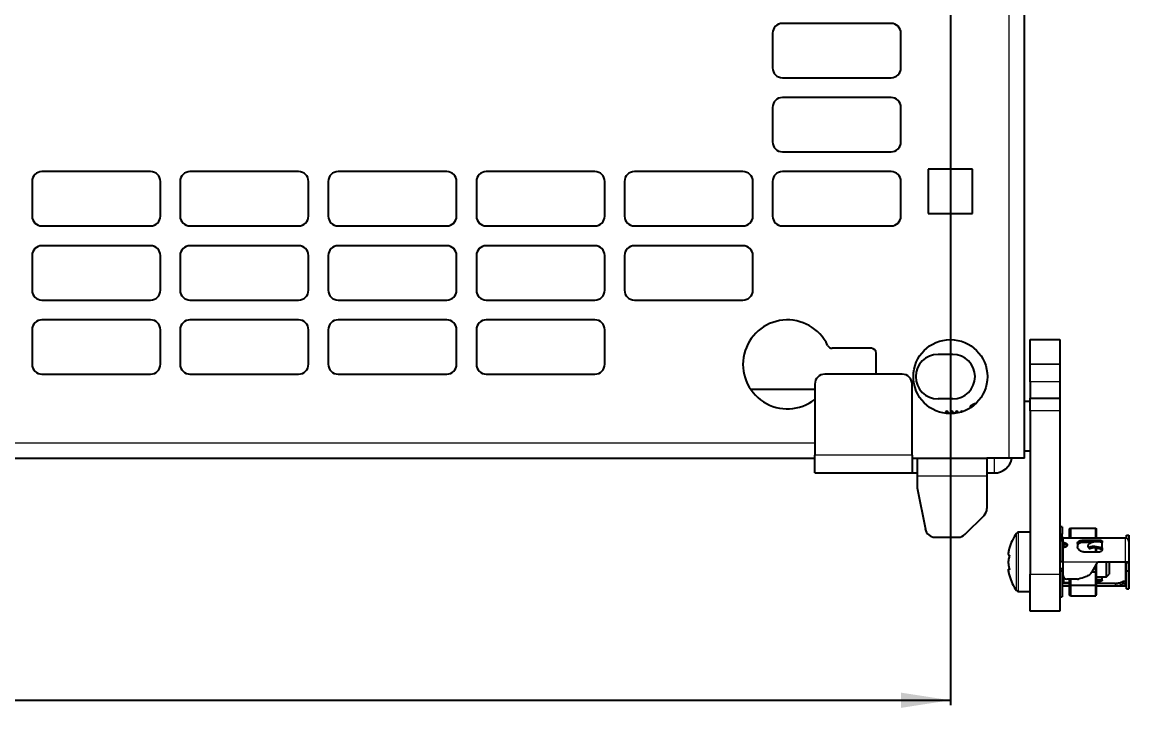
# Model space of a CAD drawing. Header units: millimetres. Extents: x -815 to 1480, y 650 to 1898.
# Drawn here: x -27.1 to 197.1, y 807.9 to 946.7 of the extents above; entities that cross this region are included whole.
import ezdxf

# ---------------------------------------------------------------- set-up
doc = ezdxf.new("R2010")
doc.units = ezdxf.units.MM
doc.layers.add('FORMAT', color=7, linetype='Continuous')
doc.styles.add('SLDTEXTSTYLE0', font='TXT', dxfattribs={"width": 0.75})
doc.dimstyles.new('SLDDIMSTYLE0', dxfattribs={"dimtxt": 20, "dimasz": 10, "dimexe": 0, "dimexo": 0.0625, "dimgap": 5, "dimtad": 2, "dimdec": 1, "dimrnd": 1e-09, "dimzin": 12, "dimdsep": 46, "dimtxsty": 'SLDTEXTSTYLE0', "dimsah": 1, "dimcen": 0.09, "dimadec": 0, "dimazin": 3, "dimtfac": 1, "dimtofl": 0, "dimtmove": 0, "dimatfit": 3, "dimfxl": 0, "dimfrac": 2, "dimtolj": 1, "dimtzin": 12, "dimarcsym": 0})

# ---------------------------------------------------------------- blocks, each defined once
blk = doc.blocks.new('_D_4')
at = {"layer": 'FORMAT'}
for p, q in [((-695.06, 1299.89), (-695.06, 808.4)), ((160.94, 1299.89), (160.94, 808.4)), ((-695.06, 809.4), (160.94, 809.4))]:
    blk.add_line(p, q, dxfattribs=at)
for points in [[(-695.06, 809.4), (-685.06, 807.86), (-685.06, 810.94)], [(160.94, 809.4), (150.94, 810.94), (150.94, 807.86)]]:
    blk.add_solid(points, dxfattribs=at)
at = {"layer": 'FORMAT', "insert": (-289.22, 835.18), "char_height": 20, "attachment_point": 1, "style": 'SLDTEXTSTYLE0'}
blk.add_mtext('856', dxfattribs=at)

msp = doc.modelspace()

# ---------------------------------------------------------------- linework, layer by layer
at = {"color": 8, "linetype": 'Continuous', "lineweight": 18}
for p, q in [((172.84, 858.4), (172.84, 1741.4)), ((177.09, 877.4), (183.09, 877.4)), ((183.09, 877.4), (177.09, 877.4)), ((183.09, 873.86), (177.09, 873.86)), ((183.09, 868.01), (177.09, 868.01)), ((-667.11, 861.49), (133.49, 861.49)), ((153.19, 859), (133.49, 859)), ((169.84, 858.4), (169.84, 855.4)), ((154.19, 854.8), (168.34, 854.8)), ((174.33, 831.63), (174.33, 843.17)), ((174.77, 831.4), (174.77, 843.4)), ((183.79, 842.25), (183.79, 841.25)), ((184.04, 840.85), (184.04, 841.25)), ((187.89, 841.8), (187.89, 841.34)), ((191.19, 841.34), (191.19, 841.8)), ((196.39, 837.4), (196.39, 842.25)), ((183.79, 840.35), (183.79, 837.4)), ((183.79, 837.4), (190.79, 837.4)), ((196.39, 833.46), (196.39, 837.4)), ((177.09, 834.9), (183.09, 834.9)), ((183.79, 833.95), (183.79, 833.05))]:
    msp.add_line(p, q, dxfattribs=at)
at = {"color": 7, "linetype": 'Continuous', "lineweight": 25}
for p, q in [((175.94, 858.4), (175.94, 1741.4)), ((148.94, 946.4), (126.94, 946.4)), ((124.94, 944.4), (124.94, 937.4)), ((150.94, 937.4), (150.94, 944.4)), ((126.94, 935.4), (148.94, 935.4)), ((148.94, 931.4), (126.94, 931.4)), ((124.94, 929.4), (124.94, 922.4)), ((150.94, 922.4), (150.94, 929.4)), ((126.94, 920.4), (148.94, 920.4)), ((156.44, 916.9), (156.44, 907.9)), ((165.44, 916.9), (156.44, 916.9)), ((165.44, 907.9), (165.44, 916.9)), ((-1.06, 916.4), (-23.06, 916.4)), ((28.94, 916.4), (6.94, 916.4)), ((58.94, 916.4), (36.94, 916.4)), ((88.94, 916.4), (66.94, 916.4)), ((118.94, 916.4), (96.94, 916.4)), ((148.94, 916.4), (126.94, 916.4)), ((-25.06, 914.4), (-25.06, 907.4)), ((0.94, 907.4), (0.94, 914.4)), ((4.94, 914.4), (4.94, 907.4)), ((30.94, 907.4), (30.94, 914.4)), ((34.94, 914.4), (34.94, 907.4)), ((60.94, 907.4), (60.94, 914.4)), ((64.94, 914.4), (64.94, 907.4)), ((90.94, 907.4), (90.94, 914.4)), ((94.94, 914.4), (94.94, 907.4)), ((120.94, 907.4), (120.94, 914.4)), ((124.94, 914.4), (124.94, 907.4)), ((150.94, 907.4), (150.94, 914.4)), ((156.44, 907.9), (165.44, 907.9)), ((-23.06, 905.4), (-1.06, 905.4)), ((6.94, 905.4), (28.94, 905.4)), ((36.94, 905.4), (58.94, 905.4)), ((66.94, 905.4), (88.94, 905.4)), ((96.94, 905.4), (118.94, 905.4)), ((126.94, 905.4), (148.94, 905.4)), ((-1.06, 901.4), (-23.06, 901.4)), ((28.94, 901.4), (6.94, 901.4)), ((58.94, 901.4), (36.94, 901.4)), ((88.94, 901.4), (66.94, 901.4)), ((118.94, 901.4), (96.94, 901.4)), ((-25.06, 899.4), (-25.06, 892.4)), ((0.94, 892.4), (0.94, 899.4)), ((4.94, 899.4), (4.94, 892.4)), ((30.94, 892.4), (30.94, 899.4)), ((34.94, 899.4), (34.94, 892.4)), ((60.94, 892.4), (60.94, 899.4)), ((64.94, 899.4), (64.94, 892.4)), ((90.94, 892.4), (90.94, 899.4)), ((94.94, 899.4), (94.94, 892.4)), ((120.94, 892.4), (120.94, 899.4)), ((-23.06, 890.4), (-1.06, 890.4)), ((6.94, 890.4), (28.94, 890.4)), ((36.94, 890.4), (58.94, 890.4)), ((66.94, 890.4), (88.94, 890.4)), ((96.94, 890.4), (118.94, 890.4)), ((-1.06, 886.4), (-23.06, 886.4)), ((28.94, 886.4), (6.94, 886.4)), ((58.94, 886.4), (36.94, 886.4)), ((88.94, 886.4), (66.94, 886.4)), ((-25.06, 884.4), (-25.06, 877.4)), ((0.94, 877.4), (0.94, 884.4)), ((4.94, 884.4), (4.94, 877.4)), ((30.94, 877.4), (30.94, 884.4)), ((34.94, 884.4), (34.94, 877.4)), ((60.94, 877.4), (60.94, 884.4)), ((64.94, 884.4), (64.94, 877.4)), ((90.94, 877.4), (90.94, 884.4)), ((177.09, 882.4), (183.09, 882.4)), ((177.09, 877.4), (177.09, 882.4)), ((183.09, 882.4), (183.09, 877.4)), ((144.94, 880.64), (136.99, 880.64)), ((145.94, 875.4), (145.94, 879.64)), ((161.44, 879.4), (158.44, 879.4)), ((177.09, 873.86), (177.09, 877.4)), ((177.09, 877.4), (177.09, 877.4)), ((183.09, 877.4), (183.09, 873.86)), ((183.09, 877.4), (183.09, 877.4)), ((-23.06, 875.4), (-1.06, 875.4)), ((6.94, 875.4), (28.94, 875.4)), ((36.94, 875.4), (58.94, 875.4)), ((66.94, 875.4), (88.94, 875.4)), ((151.19, 875.4), (135.49, 875.4)), ((120.46, 872.39), (133.49, 872.39)), ((133.49, 873.4), (133.49, 859)), ((153.19, 859), (153.19, 873.4)), ((177.09, 873.86), (177.09, 870.51)), ((183.09, 873.86), (183.09, 870.51)), ((161.44, 870.4), (158.44, 870.4)), ((177.09, 869.9), (175.94, 869.9)), ((177.09, 870.51), (183.09, 870.51)), ((177.09, 868.01), (177.09, 870.51)), ((183.09, 870.51), (183.09, 868.01)), ((160.19, 867.9), (159.94, 867.65)), ((159.94, 867.65), (159.94, 867.47)), ((160.31, 867.9), (160.19, 867.9)), ((160.19, 867.9), (160.19, 867.44)), ((160.66, 867.41), (160.31, 867.9)), ((160.31, 867.9), (160.31, 867.43)), ((161.17, 867.9), (160.82, 867.4)), ((161.31, 867.9), (161.17, 867.9)), ((161.17, 867.9), (161.17, 867.4)), ((161.64, 867.43), (161.31, 867.9)), ((161.31, 867.9), (161.31, 867.41)), ((162.17, 867.9), (161.86, 867.46)), ((162.31, 867.9), (162.17, 867.9)), ((162.17, 867.9), (162.17, 867.5)), ((162.54, 867.57), (162.31, 867.9)), ((162.31, 867.9), (162.31, 867.53)), ((163.17, 867.9), (163.03, 867.7)), ((163.31, 867.9), (163.17, 867.9)), ((163.17, 867.9), (163.17, 867.74)), ((163.38, 867.81), (163.31, 867.9)), ((163.31, 867.9), (163.31, 867.78)), ((165.81, 869.4), (164.94, 868.9)), ((164.94, 868.9), (164.94, 868.56)), ((166.04, 869.4), (165.81, 869.4)), ((165.81, 869.4), (165.81, 869.19)), ((177.09, 868.01), (177.09, 834.9)), ((183.09, 868.01), (183.09, 834.9)), ((133.49, 855.4), (133.49, 859)), ((153.19, 859), (153.19, 855.4)), ((175.94, 859.9), (177.09, 859.9)), ((-667.11, 858.39), (133.49, 858.39)), ((153.19, 858.4), (154.19, 858.4)), ((154.19, 858.4), (154.19, 854.8)), ((154.19, 858.4), (168.34, 858.4)), ((172.84, 858.4), (168.34, 858.4)), ((168.34, 858.4), (168.34, 854.8)), ((175.94, 858.4), (172.84, 858.4)), ((133.49, 855.4), (153.19, 855.4)), ((153.19, 855.4), (154.19, 855.4)), ((154.19, 854.8), (154.19, 852.4)), ((168.34, 855.4), (169.84, 855.4)), ((168.34, 854.8), (168.34, 848.23)), ((154.19, 852.4), (155.87, 844.01)), ((163.93, 842.99), (167.76, 846.82)), ((177.09, 843.4), (174.77, 843.4)), ((183.59, 844.5), (183.09, 844.5)), ((183.09, 843.03), (183.59, 843.03)), ((183.59, 844.5), (183.59, 843.03)), ((183.59, 841.72), (183.59, 843.03)), ((185.09, 844.11), (185.29, 844.24)), ((185.09, 842.25), (185.09, 844.11)), ((185.29, 844.24), (185.29, 842.25)), ((185.29, 844.24), (190.38, 844.24)), ((190.38, 842.25), (190.38, 844.24)), ((190.38, 844.24), (190.49, 844.02)), ((190.49, 844.02), (190.49, 842.25)), ((196.59, 842.83), (197.09, 842.83)), ((196.59, 842.22), (196.59, 842.83)), ((197.09, 842.83), (197.09, 841.55)), ((157.83, 842.4), (162.51, 842.4)), ((183.09, 841.72), (183.59, 841.72)), ((183.59, 841.72), (183.59, 837.4)), ((183.79, 842.25), (194.39, 842.25)), ((184.04, 841.25), (183.79, 841.25)), ((184.04, 840.85), (183.79, 840.85)), ((183.89, 840.35), (183.89, 840.85)), ((184.59, 840.89), (184.59, 840.77)), ((186.69, 841.15), (186.69, 840.47)), ((187.89, 841.8), (191.19, 841.8)), ((189.61, 841.34), (187.89, 841.34)), ((188.76, 840.59), (188.76, 840.62)), ((191.69, 841.56), (191.69, 841.35)), ((191.69, 840.22), (191.69, 841.35)), ((194.39, 842.25), (196.39, 842.25)), ((197.09, 841.55), (197.09, 837.4)), ((183.89, 840.4), (183.63, 840.4)), ((184.04, 840.35), (183.79, 840.35)), ((187.89, 839.45), (191.19, 839.45)), ((188.81, 840.46), (189.04, 840.16)), ((190.38, 839.45), (190.38, 840.22)), ((190.49, 840.17), (190.49, 839.45)), ((191.69, 840.22), (191.69, 839.89)), ((183.59, 837.4), (183.09, 837.4)), ((183.09, 836.09), (183.59, 836.09)), ((183.59, 837.4), (183.79, 837.4)), ((183.59, 836.09), (183.59, 835.56)), ((183.79, 834.65), (183.79, 837.4)), ((189.64, 835.4), (190.79, 837.4)), ((190.38, 835.4), (190.38, 836.68)), ((190.49, 836.88), (190.49, 835.4)), ((190.79, 837.4), (196.39, 837.4)), ((192.59, 837.27), (192.59, 837.4)), ((192.59, 834.4), (192.59, 837.27)), ((193.09, 837.4), (193.09, 834.9)), ((196.39, 837.4), (197.09, 837.4)), ((196.59, 837.27), (196.59, 837.4)), ((196.59, 837.27), (197.09, 837.27)), ((196.59, 835.58), (196.59, 837.27)), ((197.09, 837.4), (197.09, 837.27)), ((197.09, 837.27), (197.09, 835.58)), ((172.88, 835.87), (172.73, 835.87)), ((177.09, 827.4), (177.09, 834.9)), ((183.59, 835.56), (183.09, 835.56)), ((183.09, 834.9), (183.09, 827.4)), ((183.59, 835.96), (183.79, 835.95)), ((183.59, 835.56), (183.59, 830.3)), ((183.59, 834.4), (183.83, 834.4)), ((183.89, 833.95), (183.79, 833.95)), ((183.89, 833.25), (183.89, 834.28)), ((186.69, 833.9), (184.54, 833.9)), ((185.09, 832.72), (185.09, 833.9)), ((185.29, 833.9), (185.29, 832.71)), ((189.64, 835.4), (190.38, 835.4)), ((190.38, 832.71), (190.38, 835.4)), ((190.49, 835.4), (190.38, 835.4)), ((190.49, 835.4), (190.49, 832.73)), ((190.49, 834.4), (192.59, 834.4)), ((191.69, 833.86), (190.49, 833.74)), ((191.69, 833.86), (191.69, 834.4)), ((191.69, 833.7), (191.69, 833.86)), ((192.59, 834.4), (193.09, 834.9)), ((196.59, 835.58), (197.09, 835.58)), ((196.59, 831.97), (196.59, 835.58)), ((197.09, 835.58), (197.09, 831.97)), ((185.09, 833.05), (183.79, 833.05)), ((183.79, 832.55), (185.09, 832.55)), ((183.89, 833.25), (185.09, 833.25)), ((185.09, 830.69), (185.09, 832.72)), ((185.29, 832.71), (185.09, 832.72)), ((185.29, 832.71), (185.29, 830.56)), ((185.29, 832.71), (190.38, 832.71)), ((190.49, 832.73), (190.38, 832.71)), ((190.38, 830.56), (190.38, 832.71)), ((191.19, 833.46), (190.49, 833.46)), ((194.39, 833.05), (190.49, 833.05)), ((190.49, 832.73), (190.49, 830.78)), ((190.49, 832.55), (194.39, 832.55)), ((194.39, 833.05), (194.39, 832.55)), ((194.39, 832.55), (196.39, 832.55)), ((195.89, 833.46), (195.89, 833.01)), ((196.39, 833.46), (195.89, 833.46)), ((195.89, 833.01), (196.39, 833.01)), ((196.39, 833.01), (196.39, 833.46)), ((196.59, 831.97), (197.09, 831.97)), ((174.77, 831.4), (177.09, 831.4)), ((183.09, 830.3), (183.59, 830.3)), ((185.29, 830.56), (185.09, 830.69)), ((185.29, 830.56), (190.38, 830.56)), ((190.49, 830.78), (190.38, 830.56)), ((183.09, 827.4), (177.09, 827.4))]:
    msp.add_line(p, q, dxfattribs=at)
at = {"color": 7, "linetype": 'Continuous', "lineweight": 25, "flags": 128}
for points in [[(183.59, 840.88), (183.66, 840.86), (183.79, 840.85)], [(172.86, 840.09), (172.79, 839.83), (172.68, 839.32)], [(183.59, 840.48), (183.6, 840.45), (183.61, 840.43), (183.63, 840.41), (183.65, 840.39), (183.68, 840.37), (183.72, 840.36), (183.75, 840.36), (183.79, 840.35)], [(183.89, 840.53), (183.85, 840.44), (183.83, 840.4)], [(172.68, 835.49), (172.79, 834.97), (172.9, 834.58)], [(183.59, 833.93), (183.66, 833.94), (183.79, 833.95)], [(183.59, 833.02), (183.66, 833.04), (183.79, 833.05)], [(196.39, 832.55), (196.53, 832.56), (196.59, 832.58)]]:
    msp.add_lwpolyline(points, dxfattribs=at)
at = {"color": 7, "linetype": 'Continuous', "lineweight": 25}
msp.add_circle((160.94, 874.9), 7.5, dxfattribs=at)
for centre, radius, start, end in [((126.94, 944.4), 2, 90, 180), ((148.94, 944.4), 2, 0, 90), ((126.94, 937.4), 2, 180, 270), ((148.94, 937.4), 2, 270, 0), ((126.94, 929.4), 2, 90, 180), ((148.94, 929.4), 2, 0, 90), ((126.94, 922.4), 2, 180, 270), ((148.94, 922.4), 2, 270, 0), ((-23.06, 914.4), 2, 90, 180), ((-1.06, 914.4), 2, 0, 90), ((6.94, 914.4), 2, 90, 180), ((28.94, 914.4), 2, 0, 90), ((36.94, 914.4), 2, 90, 180), ((58.94, 914.4), 2, 0, 90), ((66.94, 914.4), 2, 90, 180), ((88.94, 914.4), 2, 0, 90), ((96.94, 914.4), 2, 90, 180), ((118.94, 914.4), 2, 0, 90), ((126.94, 914.4), 2, 90, 180), ((148.94, 914.4), 2, 0, 90), ((-23.06, 907.4), 2, 180, 270), ((-1.06, 907.4), 2, 270, 0), ((6.94, 907.4), 2, 180, 270), ((28.94, 907.4), 2, 270, 360), ((36.94, 907.4), 2, 180, 270), ((58.94, 907.4), 2, 270, 360), ((66.94, 907.4), 2, 180, 270), ((88.94, 907.4), 2, 270, 0), ((96.94, 907.4), 2, 180, 270), ((118.94, 907.4), 2, 270, 0), ((126.94, 907.4), 2, 180, 270), ((148.94, 907.4), 2, 270, 0), ((-23.06, 899.4), 2, 90, 180), ((-1.06, 899.4), 2, 0, 90), ((6.94, 899.4), 2, 90, 180), ((28.94, 899.4), 2, 0, 90), ((36.94, 899.4), 2, 90, 180), ((58.94, 899.4), 2, 0, 90), ((66.94, 899.4), 2, 90, 180), ((88.94, 899.4), 2, 0, 90), ((96.94, 899.4), 2, 90, 180), ((118.94, 899.4), 2, 0, 90), ((-23.06, 892.4), 2, 180, 270), ((-1.06, 892.4), 2, 270, 360), ((6.94, 892.4), 2, 180, 270), ((28.94, 892.4), 2, 270, 0), ((36.94, 892.4), 2, 180, 270), ((58.94, 892.4), 2, 270, 0), ((66.94, 892.4), 2, 180, 270), ((88.94, 892.4), 2, 270, 0), ((96.94, 892.4), 2, 180, 270), ((118.94, 892.4), 2, 270, 0), ((-23.06, 884.4), 2, 90, 180), ((-1.06, 884.4), 2, 0, 90), ((6.94, 884.4), 2, 90, 180), ((28.94, 884.4), 2, 0, 90), ((36.94, 884.4), 2, 90, 180), ((58.94, 884.4), 2, 0, 90), ((66.94, 884.4), 2, 90, 180), ((88.94, 884.4), 2, 0, 90), ((127.94, 877.39), 9, 25.1507, 308.0731), ((136.99, 881.64), 1, 205.1507, 270), ((144.94, 879.64), 1, 0, 90), ((158.44, 874.9), 4.5, 90, 270), ((161.44, 874.9), 4.5, 270, 90), ((-23.06, 877.4), 2, 180, 270), ((-1.06, 877.4), 2, 270, 360), ((6.94, 877.4), 2, 180, 270), ((28.94, 877.4), 2, 270, 360), ((36.94, 877.4), 2, 180, 270), ((58.94, 877.4), 2, 270, 360), ((66.94, 877.4), 2, 180, 270), ((88.94, 877.4), 2, 270, 0), ((135.49, 873.4), 2, 90, 180), ((151.19, 873.4), 2, 0, 90), ((169.84, 859), 3.6, 270, 350.4059), ((166.34, 848.23), 2, 315, 0), ((157.83, 844.4), 2, 191.3099, 270), ((162.51, 844.4), 2, 270, 315), ((182.49, 837.4), 10, 144.7485, 164.4243), ((174.77, 842.86), 0.54, 90, 144.7485), ((183.79, 842.45), 0.2, 180, 270), ((183.77, 841.43), 0.183, 187.3339, 275.8124), ((196.39, 841.55), 0.7, 0, 90), ((182.49, 837.4), 10, 196.3891, 215.2515), ((183.69, 834.32), 0.0996, 125.5332, 176.0721), ((184.54, 834.65), 0.75, 180, 270), ((186.69, 834.65), 0.75, 270, 285.0484), ((174.77, 831.94), 0.54, 215.2515, 270), ((183.79, 832.35), 0.2, 90, 180), ((196.39, 833.25), 0.2, 270, 0)]:
    msp.add_arc(centre, radius, start, end, dxfattribs=at)
for points, knots in [([(184.04, 841.25), (184.1, 841.24), (184.23, 841.24), (184.39, 841.18), (184.52, 841.09), (184.58, 840.99), (184.59, 840.92), (184.59, 840.89)], [0, 0, 0, 0, 0.214393, 0.428789, 0.643061, 0.856854, 1, 1, 1, 1]), ([(184.55, 840.63), (184.53, 840.66), (184.48, 840.73), (184.34, 840.8), (184.19, 840.85), (184.08, 840.85), (184.04, 840.85)], [0, 0, 0, 0, 0.252501, 0.531568, 0.811143, 1, 1, 1, 1]), ([(184.59, 840.77), (184.59, 840.73), (184.57, 840.64), (184.48, 840.51), (184.34, 840.41), (184.19, 840.36), (184.08, 840.36), (184.04, 840.35)], [0, 0, 0, 0, 0.214305, 0.42865, 0.642279, 0.856223, 1, 1, 1, 1]), ([(186.69, 841.15), (186.7, 841.24), (186.73, 841.4), (186.93, 841.59), (187.23, 841.72), (187.57, 841.79), (187.79, 841.79), (187.89, 841.8)], [0, 0, 0, 0, 0.212833, 0.42585, 0.635542, 0.846587, 1, 1, 1, 1]), ([(187.89, 841.34), (187.76, 841.34), (187.49, 841.33), (187.13, 841.24), (186.86, 841.08), (186.71, 840.89), (186.7, 840.74), (186.69, 840.68)], [0, 0, 0, 0, 0.212875, 0.425767, 0.637937, 0.847353, 1, 1, 1, 1]), ([(189.17, 841.13), (189.12, 841.11), (189.02, 841.05), (188.9, 840.94), (188.81, 840.81), (188.77, 840.7), (188.77, 840.64), (188.76, 840.62)], [0, 0, 0, 0, 0.225867, 0.4517344, 0.6775983, 0.9034793, 1, 1, 1, 1]), ([(188.76, 840.59), (188.77, 840.56), (188.78, 840.48), (188.85, 840.4), (188.97, 840.37), (189.08, 840.37), (189.15, 840.39), (189.17, 840.4)], [0, 0, 0, 0, 0.225883, 0.451767, 0.67765, 0.903524, 1, 1, 1, 1]), ([(191.69, 841.35), (191.19, 841.41), (190.52, 841.5), (189.63, 841.39), (189.32, 841.22), (189.17, 841.13)], [0, 0, 0, 0, 0.5876932, 0.7908183, 1, 1, 1, 1]), ([(191.19, 841.8), (191.25, 841.79), (191.36, 841.79), (191.51, 841.75), (191.62, 841.7), (191.68, 841.63), (191.69, 841.58), (191.69, 841.56)], [0, 0, 0, 0, 0.214445, 0.428893, 0.643239, 0.857188, 1, 1, 1, 1]), ([(172.86, 840.09), (172.87, 840.12), (172.88, 840.15), (172.89, 840.19), (172.89, 840.2), (172.89, 840.2), (172.89, 840.19), (172.88, 840.15), (172.82, 839.94), (172.73, 839.54), (172.66, 839.1), (172.67, 838.84), (172.73, 838.77), (172.8, 838.78), (172.86, 838.76), (172.88, 838.74), (172.89, 838.71), (172.89, 838.69), (172.89, 838.66), (172.88, 838.61), (172.84, 838.43), (172.76, 838.14), (172.69, 837.76), (172.66, 837.34), (172.69, 836.84), (172.77, 836.45), (172.85, 836.12), (172.88, 836), (172.89, 835.94), (172.89, 835.9), (172.89, 835.88), (172.89, 835.86), (172.87, 835.83), (172.79, 835.85), (172.7, 835.9), (172.66, 835.8), (172.68, 835.51), (172.75, 835.13), (172.83, 834.84), (172.85, 834.74), (172.87, 834.67), (172.88, 834.63), (172.89, 834.61), (172.89, 834.6), (172.89, 834.6)], [0, 0, 0, 0, 0.010728, 0.015224, 0.018112, 0.020571, 0.023024, 0.027377, 0.040819, 0.103498, 0.166695, 0.204011, 0.256335, 0.314494, 0.327735, 0.341099, 0.344105, 0.346621, 0.34914, 0.352978, 0.363553, 0.410702, 0.470972, 0.507237, 0.543762, 0.627026, 0.651816, 0.664256, 0.66927, 0.671997, 0.674747, 0.677852, 0.683424, 0.704689, 0.788652, 0.828321, 0.868497, 0.946466, 0.965714, 0.977954, 0.986009, 0.994111, 0.997345, 1, 1, 1, 1]), ([(172.68, 839.32), (172.67, 839.29), (172.66, 839.25), (172.67, 839.26), (172.67, 839.26)], [0, 0, 0, 0, 0.65651, 1, 1, 1, 1]), ([(187.89, 839.45), (187.76, 839.46), (187.49, 839.49), (187.13, 839.67), (186.86, 839.94), (186.71, 840.22), (186.7, 840.4), (186.69, 840.47)], [0, 0, 0, 0, 0.213238, 0.42649, 0.63916, 0.849598, 1, 1, 1, 1]), ([(189.04, 840.16), (189.05, 840.15), (189.06, 840.13), (189.08, 840.12), (189.08, 840.12)], [0, 0, 0, 0, 0.872289, 1, 1, 1, 1]), ([(189.42, 840.09), (189.37, 840.08), (189.27, 840.06), (189.16, 840.07), (189.1, 840.1), (189.08, 840.12)], [0, 0, 0, 0, 0.369126, 0.738256, 1, 1, 1, 1]), ([(191.69, 840.22), (191.19, 840.33), (190.52, 840.47), (189.63, 840.58), (189.32, 840.46), (189.17, 840.4)], [0, 0, 0, 0, 0.587693, 0.790818, 1, 1, 1, 1]), ([(191.69, 839.93), (191.26, 840.02), (190.67, 840.16), (189.86, 840.27), (189.57, 840.15), (189.42, 840.09)], [0, 0, 0, 0, 0.56666, 0.780905, 1, 1, 1, 1]), ([(191.69, 839.89), (191.69, 839.84), (191.68, 839.75), (191.59, 839.61), (191.46, 839.51), (191.32, 839.46), (191.23, 839.45), (191.19, 839.45)], [0, 0, 0, 0, 0.214373, 0.428779, 0.642592, 0.856666, 1, 1, 1, 1]), ([(172.68, 835.48), (172.67, 835.5), (172.66, 835.55), (172.67, 835.54), (172.67, 835.53)], [0, 0, 0, 0, 0.429774, 1, 1, 1, 1]), ([(183.59, 835.69), (183.59, 835.7), (183.59, 835.72), (183.61, 835.74), (183.65, 835.76), (183.72, 835.76), (183.77, 835.75), (183.79, 835.75)], [0, 0, 0, 0, 0.195302, 0.377541, 0.538909, 0.761383, 1, 1, 1, 1]), ([(183.59, 834.63), (183.59, 834.64), (183.59, 834.66), (183.61, 834.68), (183.65, 834.71), (183.73, 834.72), (183.78, 834.73), (183.81, 834.74)], [0, 0, 0, 0, 0.187462, 0.362386, 0.517277, 0.750642, 1, 1, 1, 1]), ([(189.64, 835.4), (189.47, 835.19), (189.12, 834.74), (188.13, 834.27), (187.37, 834.06), (186.89, 833.93)], [0, 0, 0, 0, 0.2540266, 0.5265912, 1, 1, 1, 1]), ([(191.69, 833.7), (191.69, 833.67), (191.68, 833.61), (191.59, 833.54), (191.46, 833.49), (191.32, 833.46), (191.23, 833.46), (191.19, 833.46)], [0, 0, 0, 0, 0.214295, 0.42863, 0.64223, 0.856153, 1, 1, 1, 1]), ([(194.39, 833.05), (194.67, 833.08), (195.17, 833.12), (195.67, 833.35), (195.89, 833.46)], [0, 0, 0, 0, 0.5598678, 1, 1, 1, 1]), ([(194.39, 832.55), (194.67, 832.58), (195.17, 832.64), (195.67, 832.89), (195.89, 833.01)], [0, 0, 0, 0, 0.559911, 1, 1, 1, 1]), ([(196.39, 832.55), (196.39, 832.58), (196.39, 832.64), (196.39, 832.89), (196.39, 833.01)], [0, 0, 0, 0, 0.559866, 1, 1, 1, 1])]:
    msp.add_open_spline(points, degree=3, knots=knots, dxfattribs=at)
at = {"color": 8, "linetype": 'Continuous', "lineweight": 18}
msp.add_open_spline([(189.17, 840.4), (189.21, 840.35), (189.28, 840.26), (189.36, 840.16), (189.4, 840.11), (189.42, 840.09)], degree=3, knots=[0, 0, 0, 0, 0.502362, 0.815418, 1, 1, 1, 1], dxfattribs=at)

# ---------------------------------------------------------------- dimensions: what is measured, and where the dimension line sits
at = {"layer": 'FORMAT'}
dim = msp.add_linear_dim(base=(160.94, 809.4), p1=(-695.06, 1299.9), p2=(160.94, 1299.9), angle=0, dimstyle='SLDDIMSTYLE0', dxfattribs=at)
dim.commit()
dim.dimension.update_dxf_attribs({"geometry": '_D_4', "text_midpoint": (-267.06, 809.4), "dimtype": 160})

doc.saveas('drawing.dxf')
